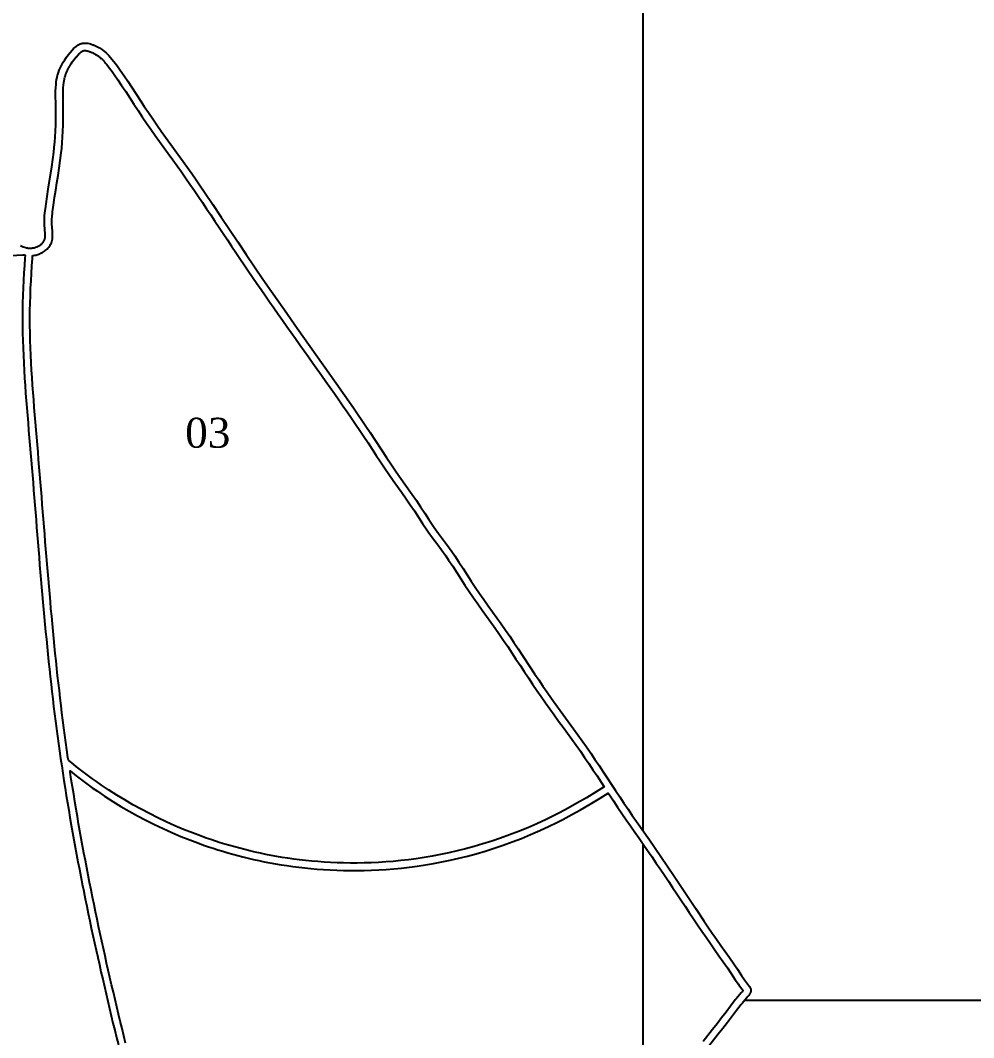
# Model space of a CAD drawing. Extents: x 708265 to 713463, y 7861946 to 7865621.
# Drawn here: x 711284 to 711921, y 7863875 to 7864554 of the extents above; entities that cross this region are included whole.
import ezdxf
from ezdxf.enums import TextEntityAlignment as Align

# ---------------------------------------------------------------- set-up
doc = ezdxf.new("R2010")
doc.units = 0
doc.linetypes.add('CONTINUO', pattern=[0])
for name, color, linetype in [('011400xxxx', 1, 'Continuous'), ('011400xxxx003', 5, 'Continuous'), ('011400xxxx004', 5, 'Continuous'), ('011400xxxx008', 5, 'Continuous'), ('MALHA', 8, 'CONTINUO'), ('NUMERAÇÕES', 7, 'Continuous'), ('ÁREAS', 7, 'Continuous')]:
    doc.layers.add(name, color=color, linetype=linetype)
doc.layers.add('NUMERAÇÕES DOS TALHÕES', color=7, linetype='Continuous', true_color=0xffffff)
doc.styles.add('AREAS', font='times.ttf')

# ---------------------------------------------------------------- blocks, each defined once
blk = doc.blocks.new('area_de_talhao')
at = {"layer": 'NUMERAÇÕES', "linetype": 'Continuous', "style": 'AREAS'}
blk.add_attdef('NRO', text='', height=20, dxfattribs=at).set_placement((0, 6.08), align=Align.CENTER)
at = {"layer": 'ÁREAS', "linetype": 'Continuous', "style": 'AREAS', "flags": 1}
for tag, height, p in [('AREAREAL', 0.001, (0, 0)), ('AREA', 20, (0, -23.92))]:
    blk.add_attdef(tag, text='', height=height, dxfattribs=at).set_placement(p, align=Align.CENTER)

msp = doc.modelspace()

# ---------------------------------------------------------------- linework, layer by layer
at = {"layer": '011400xxxx'}
msp.add_lwpolyline([(711284.02, 7864404.02), (711284.91, 7864403.56), (711285.82, 7864403.16), (711286.76, 7864402.81), (711287.72, 7864402.53), (711288.2, 7864402.42), (711288.7, 7864402.33), (711289.19, 7864402.26), (711289.69, 7864402.21), (711290.19, 7864402.18), (711290.69, 7864402.17), (711291.19, 7864402.19), (711291.69, 7864402.23), (711292.18, 7864402.3), (711292.67, 7864402.38), (711293.16, 7864402.48), (711294.13, 7864402.75), (711295.07, 7864403.09), (711295.53, 7864403.29), (711295.98, 7864403.51), (711296.42, 7864403.74), (711296.85, 7864403.99), (711297.27, 7864404.27), (711297.67, 7864404.56), (711298.06, 7864404.87), (711298.43, 7864405.21), (711298.79, 7864405.56), (711299.12, 7864405.94), (711299.42, 7864406.33), (711299.69, 7864406.75), (711299.94, 7864407.19), (711300.14, 7864407.65), (711300.3, 7864408.12), (711300.42, 7864408.6), (711300.51, 7864409.1), (711300.57, 7864409.59), (711300.6, 7864410.09), (711300.61, 7864410.59), (711300.58, 7864411.59), (711300.09, 7864418.07), (711300.05, 7864420.07), (711300.09, 7864421.57), (711300.21, 7864423.57), (711300.46, 7864426.05), (711300.58, 7864427.05), (711301.01, 7864430.02), (711301.27, 7864431.71), (711301.97, 7864436.66), (711302.69, 7864441.61), (711305.01, 7864456.43), (711305.73, 7864461.37), (711306.36, 7864466.33), (711306.68, 7864469.32), (711307.04, 7864473.3), (711307.26, 7864476.29), (711307.5, 7864480.79), (711307.63, 7864484.28), (711307.73, 7864489.28), (711307.73, 7864493.78), (711307.67, 7864498.78), (711307.58, 7864503.78), (711307.58, 7864506.28), (711307.6, 7864507.28), (711307.67, 7864509.28), (711307.86, 7864511.77), (711308.04, 7864513.26), (711308.27, 7864514.74), (711308.57, 7864516.21), (711308.93, 7864517.67), (711309.07, 7864518.15), (711309.52, 7864519.58), (711310.04, 7864520.99), (711310.62, 7864522.37), (711311.26, 7864523.73), (711311.95, 7864525.06), (711312.69, 7864526.36), (711313.74, 7864528.06), (711314.87, 7864529.72), (711316.05, 7864531.33), (711317.29, 7864532.9), (711318.58, 7864534.43), (711319.61, 7864535.52), (711320.33, 7864536.21), (711321.09, 7864536.86), (711321.49, 7864537.17), (711322.31, 7864537.74), (711322.74, 7864537.99), (711323.18, 7864538.23), (711323.63, 7864538.45), (711324.09, 7864538.64), (711324.56, 7864538.8), (711325.04, 7864538.93), (711325.53, 7864539.03), (711326.03, 7864539.11), (711326.53, 7864539.15), (711327.03, 7864539.17), (711327.53, 7864539.16), (711328.02, 7864539.13), (711329.02, 7864539.01), (711330, 7864538.81), (711330.96, 7864538.56), (711331.44, 7864538.41), (711332.38, 7864538.08), (711332.85, 7864537.9), (711333.77, 7864537.5), (711334.67, 7864537.08), (711335.56, 7864536.62), (711336.87, 7864535.88), (711338.14, 7864535.08), (711339.36, 7864534.21), (711340.15, 7864533.6), (711341.29, 7864532.63), (711342.39, 7864531.6), (711343.09, 7864530.88), (711344.1, 7864529.78), (711345.39, 7864528.26), (711346.33, 7864527.09), (711347.56, 7864525.5), (711349.35, 7864523.1), (711350.81, 7864521.07), (711353.37, 7864517.37), (711355.86, 7864513.62), (711364, 7864501.02), (711366.77, 7864496.86), (711369.58, 7864492.72), (711372.42, 7864488.61), (711375.29, 7864484.51), (711378.18, 7864480.43), (711381.08, 7864476.36), (711392.76, 7864460.12), (711395.66, 7864456.05), (711398.54, 7864451.96), (711401.4, 7864447.86), (711404.24, 7864443.74), (711407.05, 7864439.61), (711412.64, 7864431.32), (711418.18, 7864422.99), (711429.24, 7864406.33), (711434.8, 7864398.02), (711440.42, 7864389.75), (711446.08, 7864381.51), (711451.79, 7864373.29), (711460.39, 7864361.01), (711469.04, 7864348.75), (711486.37, 7864324.27), (711495.02, 7864312.01), (711500.77, 7864303.82), (711506.47, 7864295.61), (711509.3, 7864291.49), (711512.11, 7864287.36), (711514.91, 7864283.21), (711517.68, 7864279.05), (711528.67, 7864262.34), (711531.45, 7864258.18), (711534.27, 7864254.06), (711537.13, 7864249.95), (711545.77, 7864237.69), (711548.61, 7864233.58), (711551.41, 7864229.44), (711554.16, 7864225.25), (711556.88, 7864221.06), (711559.67, 7864216.91), (711560.53, 7864215.68), (711563.45, 7864211.62), (711569.38, 7864203.57), (711572.28, 7864199.5), (711574.27, 7864196.62), (711577.03, 7864192.45), (711579.75, 7864188.26), (711585.16, 7864179.85), (711587.92, 7864175.68), (711590.73, 7864171.54), (711593.6, 7864167.45), (711596.5, 7864163.37), (711602.33, 7864155.25), (711605.23, 7864151.17), (711608.1, 7864147.08), (711610.93, 7864142.96), (711613.73, 7864138.81), (711616.5, 7864134.65), (711627.53, 7864117.97), (711630.31, 7864113.81), (711633.12, 7864109.68), (711635.96, 7864105.56), (711638.84, 7864101.48), (711641.75, 7864097.41), (711644.68, 7864093.36), (711653.5, 7864081.23), (711656.43, 7864077.18), (711659.34, 7864073.11), (711662.22, 7864069.02), (711665.06, 7864064.91), (711667.87, 7864060.77), (711670.65, 7864056.62), (711673.41, 7864052.45), (711681.65, 7864039.91), (711684.4, 7864035.74), (711687.18, 7864031.58), (711689.98, 7864027.43), (711692.8, 7864023.31), (711695.65, 7864019.2), (711704.24, 7864006.9), (711707.09, 7864002.79), (711712.75, 7863994.55), (711715.56, 7863990.41), (711721.14, 7863982.12), (711734.98, 7863961.3), (711740.55, 7863952.99), (711743.36, 7863948.86), (711746.19, 7863944.74), (711749.04, 7863940.63), (711751.91, 7863936.53), (711757.68, 7863928.37), (711760.54, 7863924.27), (711763.05, 7863920.53), (711765.78, 7863916.34), (711767.75, 7863913.45), (711771.01, 7863909.02), (711771.27, 7863908.59), (711771.52, 7863908.16), (711771.73, 7863907.7), (711771.9, 7863907.23), (711772, 7863906.74), (711772.02, 7863906.25), (711771.96, 7863905.75), (711771.83, 7863905.27), (711771.65, 7863904.8), (711771.42, 7863904.36), (711771.16, 7863903.93), (711770.88, 7863903.51), (711770.59, 7863903.11), (711769.96, 7863902.33), (711766.12, 7863897.72), (711765.5, 7863896.94), (711762.43, 7863892.99), (711756.4, 7863885.01), (711753.34, 7863881.06), (711750.24, 7863877.14), (711744.01, 7863869.31)], dxfattribs=at)
at = {"layer": '011400xxxx003'}
msp.add_lwpolyline([(711292.21, 7864397.26), (711292.91, 7864397.35), (711293.61, 7864397.47), (711294.3, 7864397.61), (711294.98, 7864397.79), (711295.65, 7864397.99), (711296.31, 7864398.21), (711296.96, 7864398.46), (711297.6, 7864398.74), (711298.24, 7864399.04), (711298.86, 7864399.38), (711299.49, 7864399.74), (711300.1, 7864400.14), (711300.7, 7864400.58), (711301.3, 7864401.06), (711301.88, 7864401.58), (711302.44, 7864402.14), (711302.99, 7864402.76), (711303.5, 7864403.44), (711303.98, 7864404.17), (711304.42, 7864404.97), (711304.8, 7864405.82), (711305.1, 7864406.69), (711305.31, 7864407.54), (711305.46, 7864408.36), (711305.55, 7864409.14), (711305.6, 7864409.88), (711305.61, 7864410.58), (711305.6, 7864411.24), (711305.57, 7864411.87), (711305.54, 7864412.47), (711305.45, 7864413.49), (711305.09, 7864418.34), (711305.08, 7864418.7), (711305.05, 7864420.09), (711305.06, 7864420.48), (711305.08, 7864421.39), (711305.1, 7864421.79), (711305.19, 7864423.19), (711305.23, 7864423.59), (711305.43, 7864425.48), (711305.54, 7864426.38), (711305.96, 7864429.28), (711306.22, 7864430.98), (711306.92, 7864435.95), (711307.63, 7864440.86), (711308.4, 7864445.77), (711309.18, 7864450.71), (711309.95, 7864455.68), (711310.68, 7864460.7), (711311.32, 7864465.75), (711311.66, 7864468.82), (711312.02, 7864472.9), (711312.25, 7864475.98), (711312.5, 7864480.56), (711312.63, 7864484.14), (711312.73, 7864489.23), (711312.73, 7864493.81), (711312.67, 7864498.86), (711312.58, 7864503.82), (711312.58, 7864506.23), (711312.59, 7864507.14), (711312.67, 7864509.04), (711312.69, 7864509.44), (711312.8, 7864510.84), (711312.84, 7864511.24), (711313, 7864512.61), (711313.05, 7864513), (711313.2, 7864513.88), (711313.27, 7864514.27), (711313.45, 7864515.14), (711313.54, 7864515.51), (711313.76, 7864516.36), (711313.86, 7864516.73), (711314.12, 7864517.57), (711314.24, 7864517.93), (711314.55, 7864518.77), (711314.69, 7864519.13), (711315.03, 7864519.96), (711315.18, 7864520.32), (711315.56, 7864521.13), (711315.74, 7864521.5), (711316.15, 7864522.3), (711316.34, 7864522.66), (711316.78, 7864523.46), (711316.98, 7864523.8), (711317.71, 7864524.99), (711317.92, 7864525.32), (711318.7, 7864526.48), (711318.94, 7864526.81), (711319.77, 7864527.95), (711320.01, 7864528.28), (711321.18, 7864529.77), (711321.43, 7864530.07), (711322.33, 7864531.11), (711322.57, 7864531.38), (711323.16, 7864532), (711323.42, 7864532.25), (711323.69, 7864532.5), (711323.96, 7864532.74), (711324.23, 7864532.96), (711324.49, 7864533.17), (711324.74, 7864533.35), (711324.99, 7864533.51), (711325.22, 7864533.65), (711325.45, 7864533.78), (711325.66, 7864533.88), (711325.85, 7864533.96), (711326.04, 7864534.02), (711326.22, 7864534.07), (711326.4, 7864534.11), (711326.61, 7864534.14), (711326.83, 7864534.16), (711327.07, 7864534.17), (711327.34, 7864534.16), (711327.61, 7864534.14), (711327.91, 7864534.11), (711328.22, 7864534.07), (711328.54, 7864534.01), (711328.86, 7864533.94), (711329.2, 7864533.86), (711329.55, 7864533.76), (711329.9, 7864533.65), (711330.26, 7864533.53), (711330.62, 7864533.4), (711330.98, 7864533.26), (711331.35, 7864533.1), (711331.72, 7864532.94), (711332.09, 7864532.77), (711332.44, 7864532.6), (711333.22, 7864532.2), (711333.56, 7864532.02), (711334.32, 7864531.58), (711334.64, 7864531.38), (711335.37, 7864530.91), (711335.68, 7864530.7), (711336.38, 7864530.19), (711336.69, 7864529.96), (711337.02, 7864529.7), (711337.34, 7864529.44), (711337.65, 7864529.17), (711337.94, 7864528.92), (711338.58, 7864528.32), (711338.86, 7864528.06), (711339.48, 7864527.42), (711339.75, 7864527.13), (711340.36, 7864526.46), (711340.94, 7864525.79), (711341.52, 7864525.09), (711342.41, 7864523.99), (711343.58, 7864522.48), (711345.32, 7864520.15), (711346.72, 7864518.19), (711349.23, 7864514.56), (711351.68, 7864510.88), (711354.38, 7864506.71), (711357.08, 7864502.5), (711359.82, 7864498.28), (711362.62, 7864494.07), (711365.45, 7864489.9), (711368.31, 7864485.75), (711371.2, 7864481.63), (711374.1, 7864477.53), (711377.02, 7864473.45), (711379.94, 7864469.38), (711382.86, 7864465.32), (711385.78, 7864461.27), (711388.69, 7864457.22), (711391.58, 7864453.16), (711394.45, 7864449.09), (711397.29, 7864445.02), (711400.11, 7864440.92), (711402.91, 7864436.81), (711405.7, 7864432.68), (711408.48, 7864428.54), (711411.25, 7864424.39), (711414.01, 7864420.23), (711416.77, 7864416.06), (711419.53, 7864411.9), (711422.3, 7864407.73), (711425.07, 7864403.56), (711427.86, 7864399.39), (711430.66, 7864395.23), (711433.47, 7864391.07), (711436.29, 7864386.93), (711439.13, 7864382.79), (711441.97, 7864378.67), (711444.82, 7864374.55), (711447.68, 7864370.43), (711450.55, 7864366.33), (711453.43, 7864362.23), (711456.3, 7864358.13), (711459.18, 7864354.04), (711462.07, 7864349.95), (711464.96, 7864345.87), (711467.85, 7864341.78), (711470.74, 7864337.7), (711473.63, 7864333.62), (711476.52, 7864329.54), (711479.41, 7864325.46), (711482.29, 7864321.38), (711485.18, 7864317.3), (711488.06, 7864313.21), (711490.94, 7864309.13), (711493.81, 7864305.05), (711496.67, 7864300.96), (711499.52, 7864296.87), (711502.35, 7864292.77), (711505.17, 7864288.67), (711507.97, 7864284.55), (711510.76, 7864280.43), (711513.51, 7864276.29), (711516.26, 7864272.13), (711518.99, 7864267.95), (711521.74, 7864263.76), (711524.51, 7864259.57), (711527.31, 7864255.38), (711530.16, 7864251.22), (711533.04, 7864247.08), (711535.93, 7864242.98), (711538.81, 7864238.9), (711541.67, 7864234.83), (711544.49, 7864230.75), (711547.25, 7864226.66), (711549.97, 7864222.52), (711552.7, 7864218.3), (711555.55, 7864214.08), (711556.45, 7864212.79), (711559.41, 7864208.68), (711562.39, 7864204.64), (711565.33, 7864200.63), (711568.19, 7864196.63), (711570.12, 7864193.82), (711572.85, 7864189.71), (711575.55, 7864185.55), (711578.25, 7864181.34), (711580.98, 7864177.12), (711583.77, 7864172.89), (711586.62, 7864168.7), (711589.51, 7864164.56), (711592.43, 7864160.46), (711595.35, 7864156.39), (711598.26, 7864152.34), (711601.15, 7864148.29), (711603.99, 7864144.23), (711606.79, 7864140.14), (711609.57, 7864136.03), (711612.33, 7864131.89), (711615.09, 7864127.73), (711617.84, 7864123.56), (711620.59, 7864119.38), (711623.37, 7864115.2), (711626.16, 7864111.02), (711628.99, 7864106.85), (711631.86, 7864102.7), (711634.76, 7864098.58), (711637.69, 7864094.49), (711640.63, 7864090.42), (711643.57, 7864086.37), (711646.52, 7864082.33), (711649.46, 7864078.29), (711652.37, 7864074.26), (711655.26, 7864070.22), (711658.12, 7864066.16), (711660.94, 7864062.08), (711663.73, 7864057.98), (711666.49, 7864053.85), (711669.24, 7864049.69), (711671.98, 7864045.52), (711674.04, 7864042.38), (711668.76, 7864039.07), (711662.11, 7864035.07), (711655.85, 7864031.47), (711650.01, 7864028.23), (711644.1, 7864025.11), (711639.77, 7864022.91), (711635.18, 7864020.65), (711629.05, 7864017.8), (711622.95, 7864015.13), (711616.87, 7864012.63), (711610.84, 7864010.3), (711604.85, 7864008.14), (711598.91, 7864006.13), (711593.03, 7864004.28), (711587.21, 7864002.59), (711581.46, 7864001.03), (711575.78, 7863999.61), (711570.16, 7863998.33), (711564.63, 7863997.18), (711559.17, 7863996.15), (711553.79, 7863995.23), (711548.49, 7863994.43), (711543.27, 7863993.74), (711538.13, 7863993.15), (711533.08, 7863992.65), (711528.11, 7863992.25), (711523.22, 7863991.94), (711518.41, 7863991.71), (711513.68, 7863991.56), (711509.03, 7863991.49), (711504.47, 7863991.48), (711499.98, 7863991.55), (711495.56, 7863991.68), (711491.22, 7863991.87), (711486.96, 7863992.12), (711482.76, 7863992.43), (711478.64, 7863992.79), (711474.59, 7863993.2), (711470.6, 7863993.66), (711466.67, 7863994.17), (711462.81, 7863994.71), (711459.01, 7863995.3), (711455.27, 7863995.93), (711451.59, 7863996.6), (711447.96, 7863997.31), (711444.39, 7863998.05), (711440.87, 7863998.82), (711437.4, 7863999.63), (711433.97, 7864000.47), (711430.6, 7864001.34), (711427.26, 7864002.24), (711423.97, 7864003.17), (711420.72, 7864004.12), (711417.51, 7864005.11), (711414.34, 7864006.12), (711411.21, 7864007.16), (711408.11, 7864008.23), (711404.28, 7864009.6), (711398.99, 7864011.58), (711393.06, 7864013.95), (711387.23, 7864016.43), (711381.49, 7864019.01), (711375.83, 7864021.7), (711370.23, 7864024.51), (711364.7, 7864027.43), (711359.22, 7864030.47), (711353.78, 7864033.64), (711348.38, 7864036.95), (711343, 7864040.4), (711338.32, 7864043.55), (711334.98, 7864045.87), (711332.31, 7864047.78), (711329.64, 7864049.73), (711326.97, 7864051.72), (711324.3, 7864053.76), (711321.64, 7864055.85), (711319.83, 7864057.3), (711316.12, 7864060.29), (711315.85, 7864062.11), (711315.14, 7864067.05), (711314.45, 7864071.99), (711313.78, 7864076.93), (711313.12, 7864081.88), (711312.47, 7864086.83), (711311.85, 7864091.78), (711311.24, 7864096.74), (711310.65, 7864101.7), (711310.07, 7864106.66), (711309.5, 7864111.62), (711308.95, 7864116.58), (711308.41, 7864121.54), (711307.89, 7864126.51), (711307.37, 7864131.48), (711306.87, 7864136.45), (711306.38, 7864141.42), (711305.9, 7864146.39), (711305.42, 7864151.36), (711304.96, 7864156.34), (711304.5, 7864161.31), (711304.06, 7864166.29), (711303.62, 7864171.26), (711303.18, 7864176.24), (711302.75, 7864181.22), (711302.33, 7864186.2), (711301.91, 7864191.18), (711301.5, 7864196.16), (711301.09, 7864201.14), (711300.68, 7864206.12), (711300.28, 7864211.11), (711299.88, 7864216.09), (711299.48, 7864221.07), (711299.08, 7864226.06), (711298.68, 7864231.04), (711298.28, 7864236.03), (711297.88, 7864241.01), (711297.47, 7864246), (711297.07, 7864250.98), (711296.66, 7864255.97), (711296.25, 7864260.95), (711295.83, 7864265.94), (711295.41, 7864270.92), (711294.99, 7864275.9), (711294.57, 7864280.88), (711294.14, 7864285.86), (711293.73, 7864290.84), (711293.32, 7864295.82), (711292.93, 7864300.8), (711292.55, 7864305.77), (711292.19, 7864310.75), (711291.86, 7864315.73), (711291.55, 7864320.7), (711291.27, 7864325.68), (711291.03, 7864330.66), (711290.82, 7864335.63), (711290.65, 7864340.61), (711290.53, 7864345.58), (711290.46, 7864350.56), (711290.43, 7864355.53), (711290.46, 7864360.5), (711290.55, 7864365.47), (711290.7, 7864370.44), (711290.9, 7864375.41), (711291.15, 7864380.39), (711291.44, 7864385.36), (711291.75, 7864390.34), (711292.08, 7864395.32), (711292.21, 7864397.26)], close=True, dxfattribs=at)
at = {"layer": '011400xxxx004'}
msp.add_lwpolyline([(711354.33, 7863871.27), (711353.14, 7863876.12), (711351.95, 7863880.97), (711350.77, 7863885.83), (711349.6, 7863890.68), (711348.44, 7863895.54), (711347.29, 7863900.4), (711346.15, 7863905.27), (711345.01, 7863910.13), (711343.89, 7863915), (711342.78, 7863919.87), (711341.68, 7863924.74), (711340.58, 7863929.61), (711339.5, 7863934.49), (711338.43, 7863939.37), (711337.37, 7863944.25), (711336.32, 7863949.13), (711335.29, 7863954.02), (711334.26, 7863958.9), (711333.25, 7863963.79), (711332.25, 7863968.69), (711331.26, 7863973.58), (711330.29, 7863978.48), (711329.32, 7863983.38), (711328.37, 7863988.28), (711327.44, 7863993.18), (711326.52, 7863998.09), (711325.61, 7864003), (711324.71, 7864007.91), (711323.83, 7864012.83), (711322.97, 7864017.74), (711322.11, 7864022.66), (711321.28, 7864027.59), (711320.46, 7864032.51), (711319.65, 7864037.44), (711318.86, 7864042.37), (711318.08, 7864047.3), (711317.32, 7864052.23), (711317.21, 7864052.99), (711318.53, 7864051.93), (711321.24, 7864049.81), (711323.96, 7864047.73), (711326.67, 7864045.7), (711329.38, 7864043.72), (711332.1, 7864041.79), (711335.49, 7864039.43), (711340.25, 7864036.22), (711345.72, 7864032.71), (711351.22, 7864029.35), (711356.75, 7864026.13), (711362.32, 7864023.03), (711367.95, 7864020.06), (711373.63, 7864017.21), (711379.39, 7864014.47), (711385.23, 7864011.85), (711391.16, 7864009.33), (711397.19, 7864006.92), (711402.56, 7864004.9), (711406.45, 7864003.51), (711409.61, 7864002.43), (711412.79, 7864001.37), (711416.02, 7864000.34), (711419.28, 7863999.34), (711422.59, 7863998.36), (711425.93, 7863997.42), (711429.32, 7863996.5), (711432.75, 7863995.62), (711436.24, 7863994.76), (711439.77, 7863993.94), (711443.35, 7863993.16), (711446.98, 7863992.4), (711450.67, 7863991.69), (711454.41, 7863991.01), (711458.22, 7863990.37), (711462.08, 7863989.77), (711466, 7863989.21), (711469.99, 7863988.7), (711474.05, 7863988.23), (711478.17, 7863987.81), (711482.36, 7863987.45), (711486.63, 7863987.14), (711490.97, 7863986.88), (711495.38, 7863986.68), (711499.87, 7863986.55), (711504.43, 7863986.48), (711509.08, 7863986.49), (711513.8, 7863986.56), (711518.61, 7863986.71), (711523.5, 7863986.95), (711528.47, 7863987.26), (711533.52, 7863987.67), (711538.66, 7863988.18), (711543.88, 7863988.78), (711549.19, 7863989.48), (711554.58, 7863990.3), (711560.05, 7863991.23), (711565.6, 7863992.27), (711571.23, 7863993.45), (711576.94, 7863994.75), (711582.72, 7863996.19), (711588.57, 7863997.77), (711594.48, 7863999.5), (711600.46, 7864001.38), (711606.5, 7864003.42), (711612.59, 7864005.62), (711618.72, 7864007.99), (711624.9, 7864010.52), (711631.11, 7864013.24), (711637.34, 7864016.14), (711642.01, 7864018.44), (711646.4, 7864020.67), (711652.39, 7864023.84), (711658.31, 7864027.11), (711664.64, 7864030.76), (711671.37, 7864034.81), (711676.79, 7864038.2), (711676.79, 7864038.2), (711677.47, 7864037.16), (711680.24, 7864032.97), (711683.02, 7864028.79), (711685.84, 7864024.62), (711688.69, 7864020.47), (711691.55, 7864016.35), (711694.41, 7864012.24), (711697.28, 7864008.14), (711700.13, 7864004.05), (711702.97, 7863999.95), (711705.8, 7863995.84), (711708.61, 7863991.73), (711711.42, 7863987.61), (711714.21, 7863983.48), (711716.98, 7863979.34), (711719.75, 7863975.19), (711722.51, 7863971.02), (711725.27, 7863966.86), (711728.04, 7863962.69), (711730.82, 7863958.52), (711733.61, 7863954.35), (711736.41, 7863950.19), (711739.24, 7863946.04), (711742.08, 7863941.9), (711744.94, 7863937.77), (711747.82, 7863933.66), (711750.71, 7863929.56), (711753.59, 7863925.49), (711756.42, 7863921.44), (711758.88, 7863917.77), (711761.62, 7863913.57), (711763.64, 7863910.6), (711763.99, 7863910.11), (711765.82, 7863907.62), (711766.12, 7863907.24), (711766.76, 7863906.35), (711766.6, 7863906.13), (711766.37, 7863905.84), (711766.12, 7863905.53), (711765.49, 7863904.78), (711762.25, 7863900.88), (711761.57, 7863900.04), (711758.46, 7863896.03), (711755.43, 7863892.01), (711752.43, 7863888.05), (711749.4, 7863884.14), (711746.32, 7863880.24), (711743.22, 7863876.34), (711740.1, 7863872.42)], dxfattribs=at)
at = {"layer": '011400xxxx008'}
msp.add_lwpolyline([(710905.67, 7864376.79), (711285.65, 7864397.74), (711286.15, 7864397.73), (711286.46, 7864397.68), (711286.69, 7864397.63), (711286.88, 7864397.58), (711286.91, 7864397.57), (711287.15, 7864397.45), (711287.17, 7864397.36), (711287.19, 7864397.17), (711287.18, 7864396.97), (711287.09, 7864395.67), (711287.09, 7864395.66), (711286.76, 7864390.69), (711286.76, 7864390.67), (711286.45, 7864385.7), (711286.45, 7864385.68), (711286.16, 7864380.71), (711286.16, 7864380.67), (711285.91, 7864375.71), (711285.91, 7864375.66), (711285.71, 7864370.7), (711285.7, 7864370.65), (711285.55, 7864365.68), (711285.55, 7864365.62), (711285.46, 7864360.65), (711285.46, 7864360.59), (711285.43, 7864355.62), (711285.43, 7864355.56), (711285.46, 7864350.59), (711285.46, 7864350.53), (711285.53, 7864345.56), (711285.53, 7864345.51), (711285.65, 7864340.53), (711285.65, 7864340.49), (711285.82, 7864335.51), (711285.82, 7864335.46), (711286.03, 7864330.49), (711286.03, 7864330.45), (711286.28, 7864325.47), (711286.28, 7864325.43), (711286.56, 7864320.45), (711286.56, 7864320.42), (711286.87, 7864315.45), (711286.87, 7864315.42), (711287.2, 7864310.44), (711287.2, 7864310.42), (711287.56, 7864305.44), (711287.56, 7864305.42), (711287.94, 7864300.44), (711287.94, 7864300.42), (711288.34, 7864295.44), (711288.34, 7864295.43), (711288.74, 7864290.44), (711288.75, 7864290.44), (711289.16, 7864285.45), (711289.16, 7864285.45), (711289.58, 7864280.46), (711290.01, 7864275.48), (711290.43, 7864270.5), (711290.85, 7864265.52), (711291.27, 7864260.54), (711291.68, 7864255.56), (711292.08, 7864250.58), (711292.49, 7864245.59), (711292.89, 7864240.61), (711293.29, 7864235.63), (711293.69, 7864230.64), (711294.09, 7864225.66), (711294.49, 7864220.67), (711294.89, 7864215.69), (711295.3, 7864210.71), (711295.7, 7864205.72), (711296.11, 7864200.74), (711296.52, 7864195.75), (711296.93, 7864190.77), (711297.35, 7864185.79), (711297.77, 7864180.8), (711297.77, 7864180.8), (711298.2, 7864175.82), (711298.2, 7864175.81), (711298.63, 7864170.84), (711298.63, 7864170.83), (711299.08, 7864165.85), (711299.08, 7864165.85), (711299.52, 7864160.87), (711299.52, 7864160.86), (711299.98, 7864155.89), (711299.98, 7864155.88), (711300.44, 7864150.91), (711300.44, 7864150.9), (711300.92, 7864145.93), (711300.92, 7864145.92), (711301.4, 7864140.94), (711301.4, 7864140.93), (711301.89, 7864135.96), (711301.89, 7864135.95), (711302.4, 7864130.99), (711302.4, 7864130.97), (711302.91, 7864126.01), (711302.91, 7864125.99), (711303.44, 7864121.03), (711303.44, 7864121.02), (711303.98, 7864116.05), (711303.98, 7864116.04), (711304.53, 7864111.08), (711304.53, 7864111.06), (711305.1, 7864106.1), (711305.1, 7864106.09), (711305.68, 7864101.13), (711305.68, 7864101.12), (711306.27, 7864096.16), (711306.28, 7864096.14), (711306.88, 7864091.19), (711306.89, 7864091.17), (711307.51, 7864086.22), (711307.51, 7864086.21), (711308.16, 7864081.26), (711308.16, 7864081.24), (711308.82, 7864076.29), (711308.82, 7864076.27), (711309.49, 7864071.33), (711309.5, 7864071.31), (711310.19, 7864066.37), (711310.19, 7864066.35), (711310.9, 7864061.41), (711310.91, 7864061.39), (711311.63, 7864056.46), (711311.63, 7864056.44), (711312.38, 7864051.5), (711312.38, 7864051.49), (711313.14, 7864046.55), (711313.14, 7864046.54), (711313.92, 7864041.6), (711313.92, 7864041.59), (711314.71, 7864036.66), (711314.71, 7864036.64), (711315.52, 7864031.72), (711315.52, 7864031.7), (711316.34, 7864026.78), (711316.35, 7864026.76), (711317.18, 7864021.84), (711317.18, 7864021.83), (711318.04, 7864016.91), (711318.04, 7864016.89), (711318.91, 7864011.97), (711318.91, 7864011.96), (711319.79, 7864007.05), (711319.79, 7864007.03), (711320.69, 7864002.12), (711320.69, 7864002.11), (711321.6, 7863997.2), (711321.6, 7863997.18), (711322.52, 7863992.27), (711322.52, 7863992.26), (711323.46, 7863987.36), (711323.46, 7863987.34), (711324.41, 7863982.44), (711324.42, 7863982.43), (711325.38, 7863977.53), (711325.38, 7863977.51), (711326.36, 7863972.62), (711326.36, 7863972.6), (711327.35, 7863967.71), (711327.35, 7863967.7), (711328.35, 7863962.8), (711328.35, 7863962.79), (711329.36, 7863957.9), (711329.37, 7863957.89), (711330.39, 7863953), (711330.39, 7863952.99), (711331.43, 7863948.1), (711331.43, 7863948.09), (711332.48, 7863943.21), (711332.48, 7863943.2), (711333.54, 7863938.32), (711333.55, 7863938.31), (711334.62, 7863933.43), (711334.62, 7863933.42), (711335.7, 7863928.54), (711335.7, 7863928.53), (711336.79, 7863923.66), (711336.8, 7863923.65), (711337.9, 7863918.77), (711337.9, 7863918.76), (711339.02, 7863913.89), (711339.02, 7863913.88), (711340.14, 7863909.02), (711340.14, 7863909.01), (711341.28, 7863904.14), (711341.28, 7863904.13), (711342.42, 7863899.27), (711342.42, 7863899.26), (711343.57, 7863894.4), (711343.58, 7863894.39), (711344.74, 7863889.53), (711344.74, 7863889.52), (711345.91, 7863884.67), (711345.91, 7863884.66), (711347.09, 7863879.8), (711347.09, 7863879.79), (711348.28, 7863874.94), (711348.28, 7863874.93), (711349.48, 7863870.08)], dxfattribs=at)
at = {"layer": 'MALHA'}
for points in [[(711700, 7864012.97), (711700, 7865445.75)], [(711700, 7863821.57), (711700, 7864004.23)], [(711768.02, 7863900), (713287.91, 7863900)]]:
    msp.add_lwpolyline(points, dxfattribs=at)

# ---------------------------------------------------------------- block references
at = {"layer": 'NUMERAÇÕES DOS TALHÕES'}
ref = msp.add_blockref('area_de_talhao', (711409.23, 7864262.82), dxfattribs=at)
ref.add_attrib('NRO', '03', dxfattribs={"layer": 'NUMERAÇÕES', "height": 20, "style": 'AREAS'}).set_placement((711409.23, 7864268.9), align=Align.CENTER)

doc.saveas('drawing.dxf')
